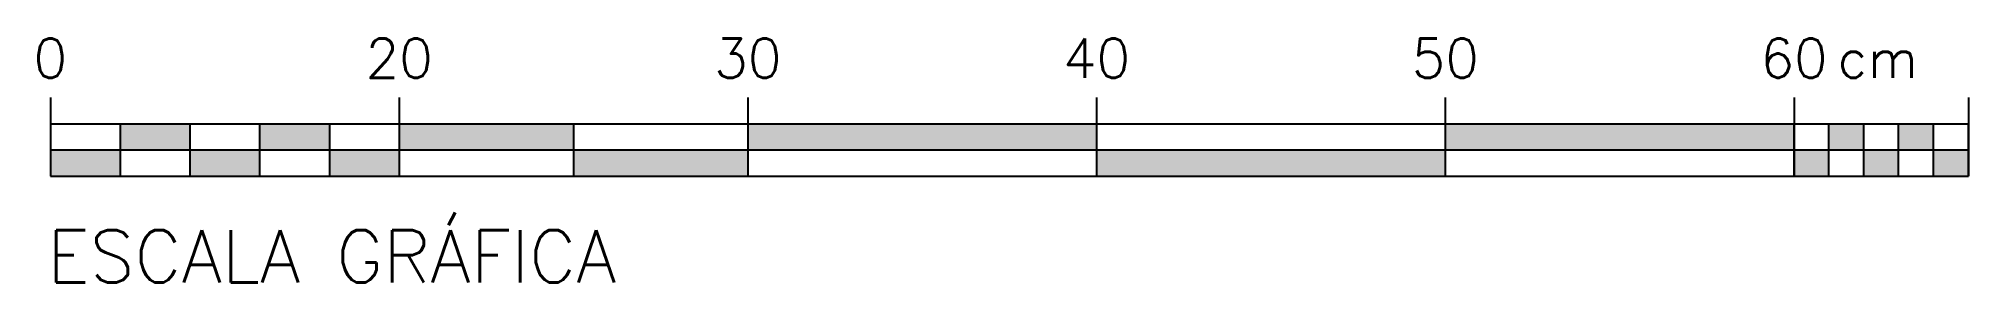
# Model space of a CAD drawing. Header units: millimetres. Extents: x 90.684 to 90.794, y 100.197 to 100.211.
import ezdxf
from ezdxf.enums import TextEntityAlignment as Align

# ---------------------------------------------------------------- set-up
doc = ezdxf.new("R2010")
doc.units = ezdxf.units.MM
doc.header["$LTSCALE"] = 0.02
doc.layers.add('8-Escalas_Gráficas', color=1, linetype='Continuous')
doc.layers.add('escalas_gráficas', color=1, linetype='Continuous')
doc.styles.add('r60', font='romans.shx')
doc.styles.add('r80', font='romans.shx')

# ---------------------------------------------------------------- blocks, each defined once
blk = doc.blocks.new('A$C266E655A')
at = {"layer": 'escalas_gráficas'}
h = blk.add_hatch(color=256, dxfattribs=at)
h.paths.add_polyline_path([(0.002, 0), (0.002, 0.001), (0, 0.001), (0, 0)])
h.paths.add_polyline_path([(0.002, 0.002), (0.002, 0.001), (0.004, 0.001), (0.004, 0.002)])
h.paths.add_polyline_path([(0.004, 0.001), (0.004, 0), (0.006, 0), (0.006, 0.001)])
h.paths.add_polyline_path([(0.006, 0.002), (0.006, 0.001), (0.008, 0.001), (0.008, 0.002)])
h.paths.add_polyline_path([(0.008, 0.001), (0.008, 0), (0.01, 0), (0.01, 0.001)])
h = blk.add_hatch(color=256, dxfattribs=at)
h.paths.add_polyline_path([(0.015, 0.002), (0.01, 0.002), (0.01, 0.001), (0.015, 0.001)])
h.paths.add_polyline_path([(0.02, 0.001), (0.015, 0.001), (0.015, 0), (0.02, 0)])
h.paths.add_polyline_path([(0.03, 0.002), (0.02, 0.002), (0.02, 0.001), (0.03, 0.001)])
h.paths.add_polyline_path([(0.04, 0.001), (0.03, 0.001), (0.03, 0), (0.04, 0)])
h.paths.add_polyline_path([(0.05, 0.002), (0.04, 0.002), (0.04, 0.001), (0.05, 0.001)])
h = blk.add_hatch(color=256, dxfattribs=at)
h.paths.add_polyline_path([(0.051, 0.001), (0.05, 0.001), (0.05, 0), (0.051, 0)])
h.paths.add_polyline_path([(0.052, 0.002), (0.051, 0.002), (0.051, 0.001), (0.052, 0.001)])
h.paths.add_polyline_path([(0.053, 0.001), (0.052, 0.001), (0.052, 0), (0.053, 0)])
h.paths.add_polyline_path([(0.054, 0.002), (0.053, 0.002), (0.053, 0.001), (0.054, 0.001)])
h.paths.add_polyline_path([(0.055, 0.001), (0.054, 0.001), (0.054, 0), (0.055, 0)])
for p, q in [((0, 0.003), (0, 0.002)), ((0.01, 0.003), (0.01, 0.002)), ((0.02, 0.003), (0.02, 0.002)), ((0.03, 0.003), (0.03, 0.002)), ((0.04, 0.003), (0.04, 0.002)), ((0.05, 0.003), (0.05, 0.002)), ((0.05, 0.003), (0.05, 0.002)), ((0.055, 0.003), (0.055, 0.002)), ((0, 0.002), (0, 0)), ((0, 0.002), (0.055, 0.002)), ((0.002, 0.002), (0.002, 0)), ((0.004, 0.002), (0.004, 0)), ((0.006, 0.002), (0.006, 0)), ((0.008, 0.002), (0.008, 0)), ((0.01, 0.002), (0.01, 0)), ((0.015, 0.002), (0.015, 0)), ((0.02, 0.002), (0.02, 0)), ((0.03, 0.002), (0.03, 0)), ((0.04, 0.002), (0.04, 0)), ((0.05, 0.002), (0.05, 0)), ((0.05, 0), (0.05, 0.002)), ((0.05, 0), (0.05, 0.002)), ((0.05, 0.002), (0.05, 0)), ((0.051, 0), (0.051, 0.002)), ((0.052, 0), (0.052, 0.002)), ((0.053, 0), (0.053, 0.002)), ((0.054, 0), (0.054, 0.002)), ((0.055, 0), (0.055, 0.002)), ((0.055, 0.002), (0.055, 0)), ((0, 0.001), (0.055, 0.001)), ((0, 0), (0.055, 0))]:
    blk.add_line(p, q, dxfattribs=at)
blk = doc.blocks.new('A$C457F1E22')
at = {"layer": '8-Escalas_Gráficas', "xscale": 2, "yscale": 2.5, "zscale": 2}
blk.add_blockref('A$C266E655A', (0, 0), dxfattribs=at)

msp = doc.modelspace()

# ---------------------------------------------------------------- block references
at = {"layer": 'escalas_gráficas', "yscale": 0.6}
msp.add_blockref('A$C457F1E22', (90.6842, 100.20326), dxfattribs=at)

# ---------------------------------------------------------------- texts
at = {"layer": 'escalas_gráficas', "color": 2, "style": 'r60'}
for s, p in [('0', (90.6842, 100.20889)), ('20', (90.7042, 100.20889)), ('30', (90.7242, 100.20889)), ('40', (90.7442, 100.20889)), ('50', (90.7642, 100.20889)), ('60', (90.7842, 100.20889)), ('cm', (90.789, 100.20889))]:
    msp.add_text(s, height=0.00225, dxfattribs=at).set_placement(p, align=Align.CENTER)
at = {"layer": 'escalas_gráficas', "color": 2, "style": 'r80'}
msp.add_text('ESCALA GRÁFICA', height=0.003, dxfattribs=at).set_placement((90.68401, 100.19717))

doc.saveas('drawing.dxf')
